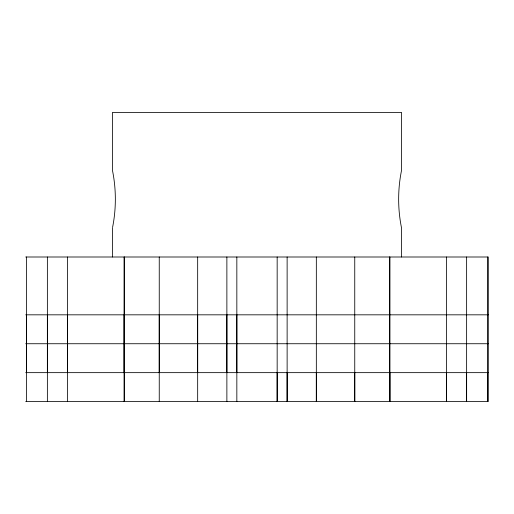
<?xml version="1.0" encoding="UTF-8"?>
<svg xmlns="http://www.w3.org/2000/svg" width="514" height="514" viewBox="0 0 514 514"><rect width="100%" height="100%" fill="white"/><g stroke="black" fill="none" stroke-linecap="round" stroke-linejoin="round"><path stroke-width="0.77" d="M26.58 372.65L26.58 314.825M47.372 372.65L47.372 314.825M67.533 372.65L67.533 314.825M159.25 372.65L159.25 314.825M197.665 372.65L197.665 314.825M226.873 372.65L226.873 314.825M236.838 372.65L236.838 314.825M277.162 372.65L277.162 401.562L277.162 257M287.127 372.65L287.127 401.562L287.127 257M316.335 372.65L316.335 401.562L316.335 257M354.75 372.65L354.75 401.562L354.75 257M446.467 372.65L446.467 401.562L446.467 257M466.628 372.65L466.628 401.562L466.628 257M487.42 372.65L487.42 401.562L487.42 257M112.579 227.381C116.318 208.588 116.267 189.075 112.444 170.295L112.438 112.438L401.562 112.438L401.562 170.262C397.682 189.28 397.682 209.063 401.562 228.081L401.562 257M112.457 228.01L112.438 257M25.7 257L488.3 257L488.3 401.562L25.7 401.562M25.7 314.825L124.112 314.825L124.112 372.65L25.7 372.65M389.67 314.825L124.33 314.825L124.33 372.65L389.67 372.65L389.67 401.562L389.67 257M389.888 314.825L488.3 314.825M25.7 343.737L124.112 343.737M124.33 343.737L389.67 343.737M389.888 343.737L488.3 343.737M488.3 372.65L389.888 372.65L389.888 401.562L389.888 257M236.838 257L236.838 401.562M226.873 257L226.873 401.562M197.665 257L197.665 401.562M159.25 257L159.25 401.562M124.33 257L124.33 401.562M124.112 257L124.112 401.562M67.533 257L67.533 401.562M47.372 257L47.372 401.562M26.58 257L26.58 401.562"/></g></svg>
